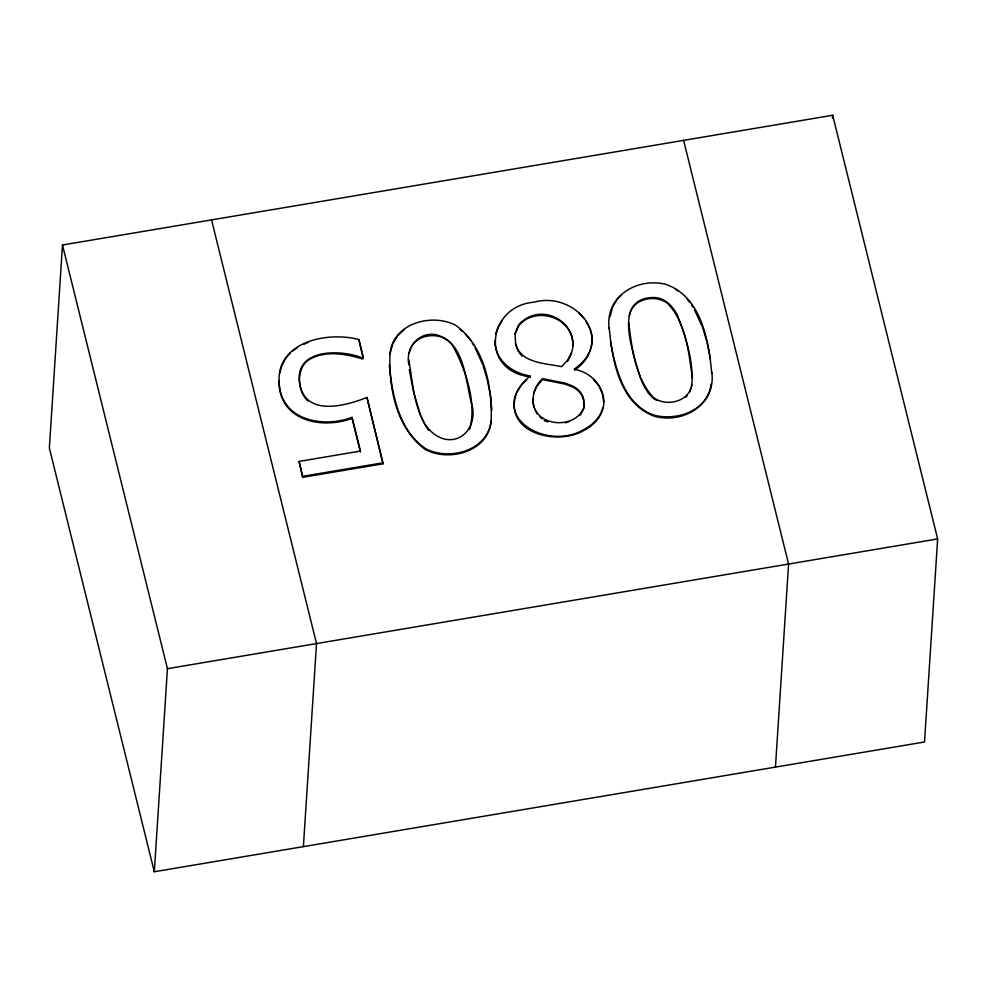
<?xml version="1.0" encoding="UTF-8"?>
<svg xmlns="http://www.w3.org/2000/svg" width="987" height="987" viewBox="0 0 987 987"><rect width="100%" height="100%" fill="white"/><g stroke="black" fill="none" stroke-linecap="round" stroke-linejoin="round"><path stroke-width="1.48" d="M609.176 328.807C604.735 296.384 637.331 276.94 666.126 284.453C701.301 296.877 708.777 340.577 711.726 373.16M711.8 372.161C716.254 404.584 683.522 423.941 654.8 416.378C619.787 403.843 612.113 360.403 609.238 327.82M62.477 245.01L49.35 448.073L154.317 871.743L924.523 741.99L937.65 538.927L832.683 115.257L62.477 245.01L167.445 668.692L154.317 871.743M352.112 417.341L360.465 451.071L299.098 461.41L302.725 477.313L383.079 463.779L366.954 397.44C346.659 405.435 307.981 416.637 300.467 386.719C291.005 349.139 338.516 348.584 361.933 357.738L363.302 357.504L358.849 339.528C327.746 331.311 277.063 341.28 279.074 381.994C279.358 420.82 321.984 429.703 352.038 418.328L352.112 417.341C322.046 428.703 279.42 419.82 279.136 380.994M302.725 477.313L299.098 461.41M303.391 846.636L316.519 643.586L211.551 219.904M358.849 339.528L363.241 358.503L361.859 358.725C344.056 353.432 322.305 349.768 306.328 361.575C296.211 372.074 297.58 391.16 307.944 401.08M361.859 358.725L361.933 357.738M363.241 358.503L363.302 357.504M366.954 397.44L383.079 463.779M529.723 375.788L529.785 377.293L529.723 375.788C511.871 373.074 494.746 359.836 494.82 340.527M529.649 376.787C479.127 370.236 487.812 305.785 534.127 302.182C574.977 290.61 616.776 339.405 574.533 368.941L574.471 369.94C588.82 361.242 596.58 342.415 588.906 326.808M775.449 767.096L788.576 564.046L683.609 140.364M832.485 118.329L832.683 115.257M691.739 385.855C693.96 361.624 685.866 337.369 677.304 315.026C672.875 306.513 665.62 298.469 655.504 297.568C610.385 296.014 634.222 355.16 640.403 378.009M516.435 393.122C502.778 432.923 556.853 446.284 583.835 430.48A43.058 37.099 3.7 0 0 600.441 414.947C611.002 395.528 595.173 372.667 574.668 369.459L574.533 368.941M390.013 353.864L392.764 343.895L397.539 335.814L404.374 329.461M609.929 316.815L612.285 308.265M491.131 421.215C487.467 450.899 449.282 461.077 425.607 448.653C398.847 430.431 392.209 394.985 389.322 364.869M711.035 384.165C708.061 410.358 677.662 420.943 654.862 415.379C624.352 405.534 615.802 369.706 610.472 341.847M279.592 373.394L281.85 365.4L285.724 358.244L290.437 352.964M409.321 353.038C412.418 332.989 442.682 329.794 452.86 345.968C465.605 369.409 477.079 402.819 469.664 429.345M629.237 315.988C631.742 298.703 655.516 293.571 667.878 303.7C686.298 323.317 688.716 352.692 692.405 378.12M691.801 384.856C689.197 401.919 665.929 407.273 653.48 397.428C634.888 377.787 632.075 348.164 628.633 322.539M689.58 392.295L691.307 387.151M495.536 333.951L498.188 326.746L501.951 321.059M602.995 407.631L600.503 413.96A43.058 37.099 3.7 0 1 583.897 429.481C546.625 451.997 484.407 415.194 529.846 376.294M515.017 334.223L518.743 325.685C536.015 304.86 574.755 317.962 572.67 346.141M533.733 393.27L536.694 386.596L542.443 379.6L565.082 384.128L572.102 386.805A21.467 18.494 3.7 0 1 583.625 400.253L583.848 408.347L580.208 415.206M571.313 353.025L567.587 360.23L561.677 366.67C545.453 363.13 520.482 363.561 515.658 343.451M567.525 361.23C588.474 328.893 543.788 297.223 518.804 324.698L515.078 333.224L515.596 344.451L518.224 351.335M612.68 306.846L617.455 298.765L621.354 295.138M517.176 391.888L521.617 384.511L526.713 379.995M685.903 397.267L687.371 395.281M292.633 351.014L297.618 347.436M304.07 344.179L307.993 342.403M565.267 422.855L569.302 421.609M302.787 476.314L383.141 462.78M167.445 668.692L937.65 538.927M544.207 420.659L548.032 421.918M656.799 400.451L653.419 398.427L648.496 393.32L644.215 386.546M675.392 289.179L677.748 290.894M460.176 329.67L462.533 331.398M539.852 416.933L542.036 418.796M578.703 312.842L584.279 318.727M687.236 299.394L689.938 302.528M465.506 334.346L470.935 340.626M593.582 379.674L599.294 386.299M519.026 352.322L522.222 356.295M425.015 424.731L428.592 430.369M585.673 321.009L588.462 325.562M691.554 304.773L692.96 307.154M694.367 309.548L702.658 327.45L706.815 341.551M472.341 343.02L473.748 345.401M475.166 347.794L482.742 364.511M534.695 408.791L537.088 413.824M640.945 379.218L643.672 385.325M421.03 416.28L424.299 423.596M599.8 387.546L602.304 393.739M420.487 415.058L413.701 392.592L409.247 369.656M483.161 365.918L487.319 380.007L490.564 396.145L491.822 410.21M352.038 418.328L360.403 452.071M707.235 342.958L710.48 359.095M533.116 399.093C531.685 426.631 575.298 430.937 583.909 407.347L583.687 399.266A21.467 18.494 3.7 0 0 572.176 385.806L565.144 383.129L542.505 378.601C534.448 385.868 531.253 397.095 534.09 407.532M602.81 394.985L603.723 401.968M408.729 359.589C413.516 384.486 414.367 432.207 445.766 439.363C465.469 442.472 476.98 422.165 471.86 404.88C465.185 381.13 465.37 341.724 435.588 334.618C417.97 331.78 405.077 348.51 408.951 365.116M390.075 352.865C388.385 387.138 396.145 428.333 425.545 449.653C449.221 462.064 487.405 451.898 491.057 422.214C492.686 387.903 485.073 346.523 455.55 325.229C431.8 312.916 393.665 323.144 390.075 352.865"/></g></svg>
